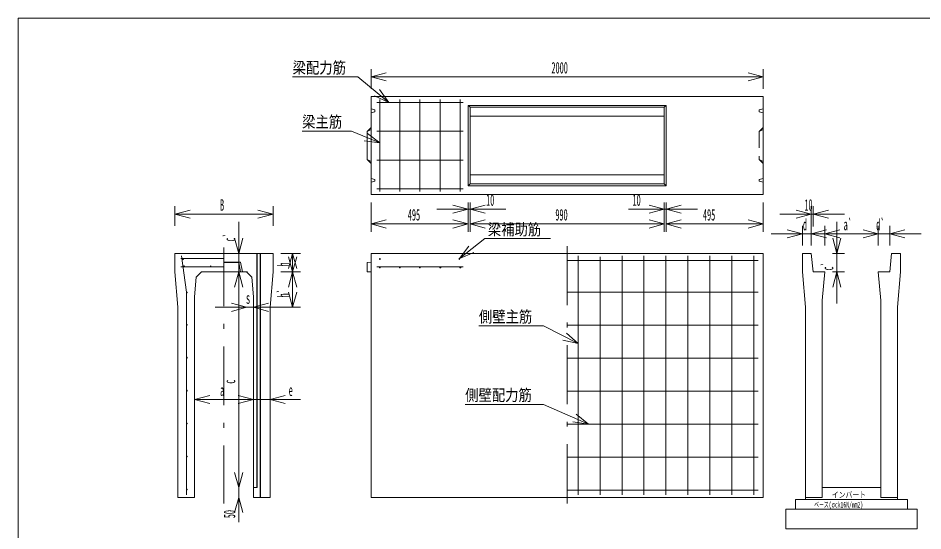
# Model space of a CAD drawing. Units: millimetres on the paper, with parts at other scales. Extents: x 26 to 772, y 19 to 550.
# Drawn here: x 25.5 to 486.9, y 288.4 to 550 of the extents above; entities that cross this region are included whole.
import ezdxf
from ezdxf.enums import TextEntityAlignment as Align

# ---------------------------------------------------------------- set-up
doc = ezdxf.new("R2010")
doc.units = ezdxf.units.MM
doc.linetypes.add('USER1', pattern=[12.6, 8.4, -4.2])
doc.linetypes.add('USER2', pattern=[50.5, 30, -9, 2.5, -9])
for name, color, linetype, lineweight in [('1', 7, 'Continuous', 18), ('10', 3, 'Continuous', 18), ('17', 7, 'Continuous', 18), ('18', 7, 'Continuous', 18), ('2', 7, 'Continuous', 18), ('6', 7, 'Continuous', 18), ('7', 4, 'Continuous', 18)]:
    doc.layers.add(name, color=color, linetype=linetype, lineweight=lineweight)
doc.styles.add('ＭＳ ゴシック', font='')
doc.styles.get('ＭＳ ゴシック').set_extended_font_data('MS Gothic')

msp = doc.modelspace()

# ---------------------------------------------------------------- linework, layer by layer
at = {"layer": '1'}
for p, q in [((25.5, 550), (25.5, 19)), ((771.5, 550), (25.5, 550)), ((205.5, 524), (205.5, 514)), ((205.5, 520), (213.227, 522.071)), ((405.5, 520), (397.773, 522.071)), ((405.5, 524), (405.5, 514)), ((205.5, 520), (405.5, 520)), ((205.5, 520), (213.227, 517.929)), ((405.5, 520), (397.773, 517.929)), ((205.5, 510), (405.5, 510)), ((205.5, 460), (205.5, 510)), ((405.5, 510), (405.5, 460)), ((205.5, 503.75), (207.5, 503.25)), ((207.5, 503.25), (207.5, 502.25)), ((255, 505.5), (255, 464.5)), ((356, 505.5), (255, 505.5)), ((255, 505.5), (256, 504.5)), ((355, 504.5), (256, 504.5)), ((256, 504.5), (256, 465.5)), ((355, 504.5), (356, 505.5)), ((355, 465.5), (355, 504.5)), ((356, 464.5), (356, 505.5)), ((405.5, 503.75), (403.5, 503.25)), ((403.5, 502.25), (403.5, 503.25)), ((207.5, 502.25), (205.5, 501.75)), ((256, 500), (355, 500)), ((403.5, 502.25), (405.5, 501.75)), ((205.5, 494.2), (203.5, 492.2)), ((205.5, 493.2), (203.5, 492.2)), ((203.5, 492.2), (203.5, 477.8)), ((203.5, 477.8), (205.5, 475.8)), ((203.5, 477.8), (205.5, 476.8)), ((205.5, 468.25), (207.5, 467.75)), ((207.5, 466.75), (205.5, 466.25)), ((207.5, 467.75), (207.5, 466.75)), ((355, 470), (256, 470)), ((405.5, 468.25), (403.5, 467.75)), ((403.5, 467.75), (403.5, 466.75)), ((403.5, 466.75), (405.5, 466.25)), ((256, 465.5), (255, 464.5)), ((255, 464.5), (356, 464.5)), ((256, 465.5), (355, 465.5)), ((356, 464.5), (355, 465.5)), ((405.5, 460), (205.5, 460)), ((105.5, 454), (105.5, 444)), ((155.5, 454), (155.5, 444)), ((205.5, 441), (205.5, 456)), ((239, 452.5), (274.159, 452.5)), ((255, 452.5), (247.273, 454.571)), ((255, 452.5), (247.273, 450.429)), ((255, 441), (255, 456)), ((255, 448.5), (255, 456)), ((256, 448.5), (256, 456)), ((256, 441), (256, 456)), ((256, 452.5), (263.727, 454.571)), ((256, 452.5), (263.727, 450.429)), ((372, 452.5), (336.841, 452.5)), ((355, 452.5), (347.273, 454.571)), ((355, 452.5), (347.273, 450.429)), ((355, 448.5), (355, 456)), ((355, 441), (355, 456)), ((356, 448.5), (356, 456)), ((356, 441), (356, 456)), ((356, 452.5), (363.727, 454.571)), ((356, 452.5), (363.727, 450.429)), ((405.5, 441), (405.5, 456)), ((430, 454), (430, 444)), ((431, 454), (431, 443.732)), ((105.5, 450), (113.227, 452.071)), ((105.5, 450), (155.5, 450)), ((105.5, 450), (113.227, 447.929)), ((155.5, 450), (147.773, 452.071)), ((155.5, 450), (147.773, 447.929)), ((414, 450), (447, 450)), ((430, 450), (422.273, 452.071)), ((430, 450), (422.273, 447.929)), ((431, 450), (438.727, 452.071)), ((431, 450), (438.727, 447.929)), ((138, 404.5), (138, 446)), ((205.5, 445), (213.227, 447.071)), ((205.5, 445), (255, 445)), ((205.5, 445), (213.227, 442.929)), ((255, 445), (247.273, 447.071)), ((255, 445), (247.273, 442.929)), ((256, 445), (263.727, 447.071)), ((256, 445), (355, 445)), ((256, 445), (263.727, 442.929)), ((355, 445), (347.273, 447.071)), ((355, 445), (347.273, 442.929)), ((356, 445), (363.727, 447.071)), ((356, 445), (405.5, 445)), ((356, 445), (363.727, 442.929)), ((405.5, 445), (397.773, 447.071)), ((405.5, 445), (397.773, 442.929)), ((425.5, 444), (425.5, 434)), ((430, 444), (430, 434)), ((436.85, 444), (436.85, 434)), ((443, 446), (443, 404.5)), ((464.15, 444), (464.15, 434)), ((464.15, 444), (464.15, 434)), ((470, 444), (470, 434)), ((409.5, 440), (446, 440)), ((425.5, 440), (417.773, 442.071)), ((425.5, 440), (417.773, 437.929)), ((430, 440), (437.727, 442.071)), ((430, 440), (437.727, 437.929)), ((436.85, 440), (444.577, 442.071)), ((436.85, 440), (464.15, 440)), ((436.85, 440), (444.577, 437.929)), ((448.15, 440), (486, 440)), ((464.15, 440), (456.423, 442.071)), ((464.15, 440), (456.423, 442.071)), ((464.15, 440), (456.423, 437.929)), ((464.15, 440), (456.423, 437.929)), ((470, 440), (477.727, 442.071)), ((470, 440), (477.727, 437.929)), ((138, 430), (135.929, 437.727)), ((138, 430), (140.071, 437.727)), ((250.55, 427.3), (263.5, 437.5)), ((263.5, 437.5), (297.063, 437.5)), ((443, 430), (440.929, 437.727)), ((443, 430), (445.071, 437.727)), ((105.5, 430), (155.5, 430)), ((105.5, 430), (105.5, 420.5)), ((147.3, 430), (147.3, 420)), ((147.5, 430), (147.5, 420)), ((149, 430), (149, 420)), ((149.2, 430), (149.2, 420)), ((155.5, 430), (155.5, 420.5)), ((169.5, 430), (159.5, 430)), ((165.5, 430), (163.429, 422.273)), ((165.5, 430), (165.5, 420.5)), ((165.5, 430), (167.571, 422.273)), ((205.5, 430), (405.5, 430)), ((205.5, 376.5), (205.5, 430)), ((250.55, 427.3), (255.339, 433.708)), ((250.55, 427.3), (257.902, 430.455)), ((405.5, 430), (405.5, 376.5)), ((425.5, 430), (430, 430)), ((425.5, 430), (425.5, 420.5)), ((430, 430), (431, 420.5)), ((447, 430), (440.85, 430)), ((471, 430), (470, 420.5)), ((475.5, 430), (471, 430)), ((475.5, 430), (475.5, 420.5)), ((130.5, 427.3), (108.5, 427.3)), ((130.5, 425.5), (138, 425.5)), ((138, 425.3), (130.5, 425.3)), ((139, 425.5), (138, 425.5)), ((138, 425.3), (139, 425.5)), ((138, 425.3), (139, 420.5)), ((140, 420.5), (139, 425.5)), ((165.5, 420.5), (163.429, 428.227)), ((165.5, 420.5), (167.571, 428.227)), ((205.5, 425.5), (203.5, 425.3)), ((203.5, 425.3), (203.5, 420.5)), ((107, 402.5), (105.5, 420.5)), ((119, 420.5), (116.3, 417.8)), ((119, 420.5), (142.5, 420.5)), ((138, 420.5), (135.929, 412.773)), ((138, 420.5), (135.929, 412.773)), ((138, 420.5), (138, 310.5)), ((138, 420.5), (140.071, 412.773)), ((138, 420.5), (140.071, 412.773)), ((142, 420.5), (144.7, 417.8)), ((147.3, 420), (147.3, 362.5)), ((147.5, 362.5), (147.5, 420)), ((149, 420), (149, 362.5)), ((149.2, 362.5), (149.2, 420)), ((154, 402.5), (155.5, 420.5)), ((169.5, 420.5), (159.5, 420.5)), ((169.5, 420.5), (159.5, 420.5)), ((165.5, 420.5), (163.429, 412.773)), ((165.5, 420.5), (165.5, 402.5)), ((165.5, 420.5), (167.571, 412.773)), ((203.5, 420.5), (205.5, 420.5)), ((425.5, 420.5), (427, 402.5)), ((431, 420.5), (436.85, 420.5)), ((435.5, 406), (436.85, 420.5)), ((447, 420.5), (440.85, 420.5)), ((443, 420.5), (440.929, 412.773)), ((443, 420.5), (445.071, 412.773)), ((470, 420.5), (464.15, 420.5)), ((464.15, 420.5), (465.5, 406)), ((474, 402.5), (475.5, 420.5)), ((116.3, 417.8), (115.5, 407.8)), ((144.7, 417.8), (145.5, 407.8)), ((115.5, 407.8), (115.5, 398.1)), ((145.5, 407.8), (145.5, 398.1)), ((165.5, 402.5), (163.429, 410.227)), ((165.5, 402.5), (167.571, 410.227)), ((107, 305.5), (107, 402.5)), ((126, 402.5), (161.5, 402.5)), ((142, 402.5), (134.273, 404.571)), ((142, 402.5), (134.273, 400.429)), ((145.5, 402.5), (153.227, 404.571)), ((145.5, 402.5), (153.227, 400.429)), ((154, 305.5), (154, 402.5)), ((169.5, 402.5), (159.5, 402.5)), ((427, 402.5), (427, 305.5)), ((435.5, 305.5), (435.5, 406)), ((465.5, 406), (465.5, 305.5)), ((474, 305.5), (474, 402.5)), ((115.5, 398.1), (115.5, 362.5)), ((145.5, 362.5), (145.5, 398.1)), ((205.5, 376.5), (205.5, 365.5)), ((405.5, 376.5), (405.5, 365.5)), ((205.5, 362.5), (205.5, 365.5)), ((405.5, 365.5), (405.5, 362.5)), ((115.5, 362.5), (115.5, 352.5)), ((145.5, 362.5), (145.5, 352.5)), ((147.3, 362.5), (147.3, 352.5)), ((147.5, 362.5), (147.5, 352.5)), ((149, 362.5), (149, 352.5)), ((149.2, 362.5), (149.2, 352.5)), ((205.5, 362.5), (205.5, 352.5)), ((405.5, 362.5), (405.5, 352.5)), ((115.5, 355.5), (123.227, 357.571)), ((115.5, 355.5), (145.5, 355.5)), ((115.5, 355.5), (123.227, 353.429)), ((129.5, 355.5), (169.5, 355.5)), ((145.5, 355.5), (137.773, 357.571)), ((145.5, 355.5), (137.773, 357.571)), ((145.5, 355.5), (137.773, 353.429)), ((145.5, 355.5), (137.773, 353.429)), ((154, 355.5), (161.727, 357.571)), ((154, 355.5), (161.727, 353.429)), ((115.5, 352.5), (115.5, 305.5)), ((145.5, 352.5), (145.5, 311.13)), ((147.3, 310.5), (147.3, 352.5)), ((147.5, 352.5), (147.5, 310.5)), ((149, 311.5), (149, 352.5)), ((149.2, 352.5), (149.2, 310.956)), ((205.5, 352.5), (205.5, 305.5)), ((405.5, 305.5), (405.5, 352.5)), ((138, 326.5), (138, 292.921)), ((138, 310.5), (135.929, 318.227)), ((138, 310.5), (135.929, 318.227)), ((138, 310.5), (140.071, 318.227)), ((138, 310.5), (140.071, 318.227)), ((115.5, 311.5), (115.5, 305.5)), ((115.5, 311.5), (115.5, 305.5)), ((145.5, 305.5), (145.5, 311.5)), ((145.5, 311.5), (145.5, 310.5)), ((145.5, 310.5), (147.5, 310.5)), ((147.3, 311.5), (147.3, 310.5)), ((147.5, 310.5), (147.5, 311.5)), ((147.5, 311.5), (147.5, 310.5)), ((149, 311.5), (149, 305.5)), ((149, 311.5), (149, 310.434)), ((149.2, 305.5), (149.2, 311.5)), ((149.2, 311.5), (149.2, 310.956)), ((205.5, 305.5), (205.5, 311.5)), ((205.5, 311.5), (205.5, 305.5)), ((405.5, 311.5), (405.5, 305.5)), ((405.5, 311.5), (405.5, 305.5)), ((107, 305.5), (115.5, 305.5)), ((109, 305.5), (110, 305.5)), ((110, 305.5), (115.5, 305.5)), ((138, 305.5), (135.929, 297.773)), ((138, 305.5), (140.071, 297.773)), ((145.5, 305.5), (151, 305.5)), ((145.5, 305.5), (154, 305.5)), ((152, 305.5), (151, 305.5)), ((405.5, 305.5), (205.5, 305.5)), ((427, 305.5), (435.5, 305.5)), ((465.5, 305.5), (474, 305.5))]:
    msp.add_line(p, q, dxfattribs=at)
at = {"layer": '1', "linetype": 'USER1'}
for p, q in [((405.5, 494.2), (403.5, 492.2)), ((405.5, 493.2), (403.5, 492.2)), ((403.5, 492.2), (403.5, 477.8)), ((403.5, 477.8), (405.5, 476.8)), ((403.5, 477.8), (405.5, 475.8))]:
    msp.add_line(p, q, dxfattribs=at)
at = {"layer": '1', "linetype": 'USER2'}
for p, q in [((130.5, 433), (130.5, 309.169)), ((305.5, 433.66), (305.5, 352.5)), ((305.5, 433.66), (305.5, 302.5)), ((130.5, 311.5), (130.5, 302.5)), ((305.5, 311.5), (305.5, 302.5))]:
    msp.add_line(p, q, dxfattribs=at)
at = {"layer": '1'}
for centre in [(209.95, 427.1), (250.55, 427.1)]:
    msp.add_circle(centre, 0.2, dxfattribs=at)
at = {"layer": '10'}
for p, q in [((210, 508.5), (210, 461.5)), ((220.2, 508.5), (220.2, 461.5)), ((230.4, 508.5), (230.4, 461.5)), ((240.8, 508.5), (240.8, 461.5)), ((251, 508.5), (251, 461.5)), ((195.5, 492.4), (170.356, 492.4)), ((210, 486.31), (195.5, 492.4)), ((210, 486.31), (203.677, 491.211)), ((210, 486.31), (202.074, 487.393)), ((422, 299.5), (417, 299.5)), ((417, 299.5), (417, 289.5)), ((484, 299.5), (479, 299.5)), ((484, 289.5), (484, 299.5)), ((417, 289.5), (484, 289.5))]:
    msp.add_line(p, q, dxfattribs=at)
for centre in [(210, 422.9), (220.2, 422.9), (230.4, 422.9), (240.8, 422.9), (251, 422.9)]:
    msp.add_circle(centre, 0.3, dxfattribs=at)
at = {"layer": '17'}
for p, q in [((305.5, 426.3), (403, 426.3)), ((305.5, 410.2), (403, 410.2)), ((305.5, 393.3), (403, 393.3)), ((305.5, 376.5), (403, 376.5)), ((305.5, 359.7), (403, 359.7)), ((293.5, 353), (253.5, 353)), ((316.316, 342.9), (293.5, 353)), ((316.316, 342.9), (310.088, 347.921)), ((305.5, 342.9), (403, 342.9)), ((316.316, 342.9), (308.412, 344.135)), ((305.5, 326.1), (403, 326.1)), ((305.5, 309.3), (403, 309.3)), ((427, 304.5), (422, 304.5)), ((422, 299.5), (422, 304.5)), ((479, 304.5), (474, 304.5)), ((479, 299.5), (479, 304.5)), ((422, 299.5), (479, 299.5))]:
    msp.add_line(p, q, dxfattribs=at)
for centre in [(111.5, 410), (111.5, 393.6), (111.5, 376.8), (111.5, 360), (111.5, 343.2), (111.5, 326.4), (111.5, 309.6)]:
    msp.add_circle(centre, 0.2, dxfattribs=at)
at = {"layer": '18'}
for p, q in [((111.3, 410.2), (108.84, 428.8)), ((311.1, 428.8), (311.1, 306.8)), ((322.3, 306.8), (322.3, 428.292)), ((333.5, 428.8), (333.5, 306.8)), ((344.7, 306.8), (344.7, 428.8)), ((355.9, 428.8), (355.9, 306.8)), ((367.1, 306.8), (367.1, 428.8)), ((378.3, 428.8), (378.3, 306.8)), ((389.5, 306.8), (389.5, 428.8)), ((400.7, 428.8), (400.7, 306.8)), ((111.3, 306.8), (111.3, 410.2)), ((293.5, 393), (260.5, 393)), ((311.1, 384), (293.5, 393)), ((311.1, 384), (305.163, 389.362)), ((311.1, 384), (303.277, 385.675)), ((435.5, 310.5), (465.5, 310.5)), ((427, 305.5), (427, 304.5)), ((474, 304.5), (474, 305.5)), ((427, 304.5), (474, 304.5))]:
    msp.add_line(p, q, dxfattribs=at)
at = {"layer": '2'}
for centre in [(110.217, 423.4), (123.7, 423.4)]:
    msp.add_circle(centre, 0.2, dxfattribs=at)
at = {"layer": '6'}
for p, q in [((198.788, 520), (165.5, 520)), ((214.5, 507), (198.788, 520)), ((214.5, 507), (209.866, 513.521)), ((214.5, 507), (207.226, 510.331)), ((208.5, 507), (252.5, 507)), ((208.5, 492.4), (252.5, 492.4)), ((208.5, 477.6), (252.5, 477.6)), ((208.5, 463), (252.5, 463)), ((130.5, 423.2), (108.5, 423.2)), ((208.5, 423.2), (252.5, 423.2))]:
    msp.add_line(p, q, dxfattribs=at)
at = {"layer": '7'}
msp.add_circle((109.728, 427.1), 0.2, dxfattribs=at)

# ---------------------------------------------------------------- texts
at = {"layer": '1', "style": 'ＭＳ ゴシック'}
for s, width, p in [('2000', 0.5, (297.5, 520)), ('B', 0.5, (128.5, 450)), ('10', 0.5, (264.159, 452.5)), ('10', 0.5, (338.841, 452.5)), ('10', 0.5, (426.5, 450)), ('495', 0.5, (224.25, 445)), ('990', 0.5, (299.5, 445)), ('495', 0.5, (374.75, 445)), ('d', 0.5, (425.75, 440)), ('a`', 0.5, (446.5, 440)), ('d`', 0.5, (463.075, 440)), ('梁補助筋', 0.85, (265.063, 437.5)), ('s', 0.5, (141.75, 402.5)), ('a', 0.5, (128.5, 355.5)), ('e', 0.5, (163.5, 355.5))]:
    msp.add_text(s, height=5.865, dxfattribs=dict(at, width=width)).set_placement(p, align=Align.BOTTOM_LEFT)
at = {"layer": '1', "style": 'ＭＳ ゴシック', "width": 0.5}
for s, p in [('c`', (138, 436)), ('h', (165.5, 423.25)), ('c`', (443, 421.25)), ('h`', (165.5, 407.5)), ('c', (138, 363.5)), ('50', (138, 294.921))]:
    msp.add_text(s, height=5.865, rotation=90, dxfattribs=at).set_placement(p, align=Align.BOTTOM_LEFT)
at = {"layer": '10', "color": 7, "style": 'ＭＳ ゴシック', "width": 0.85}
msp.add_text('梁主筋', height=5.865, dxfattribs=at).set_placement((170.356, 492.4), align=Align.BOTTOM_LEFT)
at = {"layer": '17', "style": 'ＭＳ ゴシック'}
for s, height, width, p in [('側壁配力筋', 5.865, 0.85, (253.5, 353)), ('ベース(σck16N/mm2)', 2.933, 0.6, (431.5, 299.5))]:
    msp.add_text(s, height=height, dxfattribs=dict(at, width=width)).set_placement(p, align=Align.BOTTOM_LEFT)
at = {"layer": '18', "style": 'ＭＳ ゴシック', "width": 0.85}
for s, height, p in [('側壁主筋', 5.865, (260.5, 393)), ('インバート', 2.933, (440.5, 304.5))]:
    msp.add_text(s, height=height, dxfattribs=at).set_placement(p, align=Align.BOTTOM_LEFT)
at = {"layer": '6', "style": 'ＭＳ ゴシック', "width": 0.85}
msp.add_text('梁配力筋', height=5.865, dxfattribs=at).set_placement((165.5, 520), align=Align.BOTTOM_LEFT)

doc.saveas('drawing.dxf')
